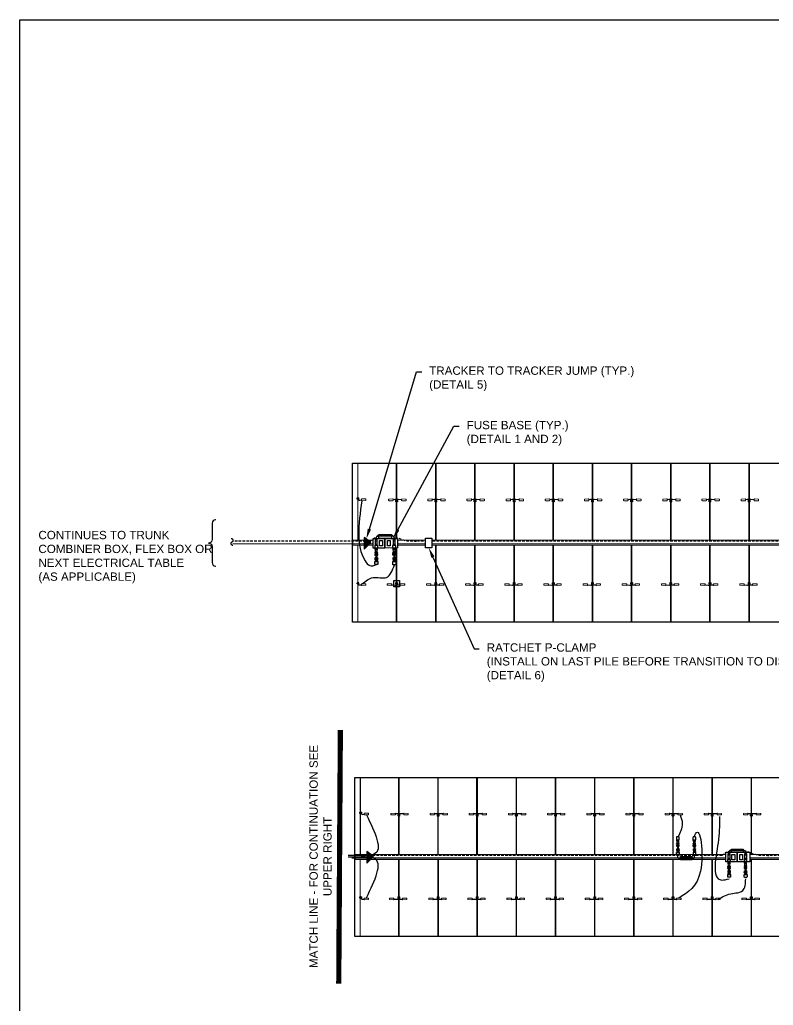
# Model space of a CAD drawing. Header units: feet. Extents: x -9903 to 12307, y -41 to 4121.
# Drawn here: x 9.2 to 81.7, y 100.1 to 194.9 of the extents above; entities that cross this region are included whole.
import ezdxf
from ezdxf import colors
from ezdxf.entities.mleader import LeaderData, LeaderLine
from ezdxf.math import Vec2, Vec3

# ---------------------------------------------------------------- set-up
doc = ezdxf.new("R2010")
doc.units = ezdxf.units.FT
doc.header["$MEASUREMENT"] = 0
doc.set_wipeout_variables(frame=1)
for name, pattern in [('ACAD-x100644055pbs01-civil$0${ Chain Double-Dash }', [0]), ('HIDDEN', [0.375, 0.25, -0.125]), ('PHANTOM', [2.5, 1.25, -0.25, 0.25, -0.25, 0.25, -0.25])]:
    doc.linetypes.add(name, pattern=pattern)
for name, color, linetype in [('@2x40.5 Tracker LR5', 5, 'Continuous'), ('E-CABL-HARN', 6, 'HIDDEN'), ('E-CABL-HARN-NEG', 3, 'Continuous'), ('E-EQPM-HRDW', 16, 'Continuous'), ('E-HARN-COMP', 8, 'Continuous'), ('E-TRNK-CABL-NEG', 6, 'HIDDEN'), ('E-TRUNK-CABLE-POS', 6, 'HIDDEN'), ('G-ANNO-TEXT', 1, 'Continuous'), ('G-MATC-LINE', 6, 'PHANTOM'), ('G-TEXT', 7, 'Continuous'), ('PDF_Ediciones', 1, 'Continuous'), ('XREF', 7, 'Continuous')]:
    doc.layers.add(name, color=color, linetype=linetype)
doc.layers.add('E-MODULE', color=253, linetype='Continuous', lineweight=0)
doc.layers.add('E-TRACER-EQMPT', color=252, linetype='Continuous', lineweight=0)
doc.styles.add('NEI-A', font='arial.ttf')

# ---------------------------------------------------------------- blocks, each defined once
blk = doc.blocks.new('CLIP')
blk.add_lwpolyline([(-0.09, 0.098), (0.046, 0.098), (0.046, -0.017), (-0.09, -0.017)], close=True)
at = {"layer": 'PDF_Ediciones', "lineweight": 0}
for points in [[(-0.901, -0.151, -0.414213), (-0.926, -0.118), (-0.926, -0.036, -0.414213), (-0.893, -0.003), (-0.532, -0.003, -0.414213), (-0.499, -0.036), (-0.499, -0.118, -0.414213), (-0.532, -0.167), (-0.901, -0.151)], [(0.707, -0.151, 0.414213), (0.748, -0.118), (0.748, -0.036, 0.414213), (0.715, -0.003), (0.354, -0.003, 0.414213), (0.321, -0.036), (0.321, -0.118, 0.414213), (0.354, -0.167), (0.707, -0.151)]]:
    blk.add_lwpolyline(points, format="xyb", dxfattribs=at)
at = {"layer": 'XREF', "flags": 128}
blk.add_lwpolyline([(-0.509, -0.098), (-0.181, -0.12, 0.486695), (-0.067, -0.029), (-0.066, 0.115, -0.78238), (0.016, 0.115), (0.016, -0.033, 0.37874), (0.164, -0.115), (0.328, -0.098)], format="xyb", dxfattribs=at)
blk = doc.blocks.new('Injected piece wire support')
h = blk.add_hatch(color=256)
h.dxf.hatch_style = 1
h.paths.add_polyline_path([(0, 0.569), (0, -0.569), (0.644, 0.065)])
at = {"layer": 'E-EQPM-HRDW', "flags": 128}
blk.add_lwpolyline([(0.644, 0.065), (0, 0.569), (0, -0.569)], close=True, dxfattribs=at)
blk = doc.blocks.new('end break')
at = {"color": 0}
for centre, major_axis in [((0.016, 0.06), (-0.0162, -0.0604)), ((-0.016, -0.06), (0.0162, 0.0604))]:
    blk.add_ellipse(centre, major_axis=major_axis, ratio=0.75, start_param=3.141593, end_param=6.283185, dxfattribs=at)
blk = doc.blocks.new('A$C2C7A52CE')
at = {"layer": 'E-HARN-COMP'}
for p, q in [((-0.496, 0.086, 0.079), (-0.494, 0.085, 0.079)), ((-0.496, -0.086, 0.079), (-0.494, -0.085, 0.079))]:
    blk.add_line(p, q, dxfattribs=at)
for points, elevation in [([(-0.634, -0.1), (-0.636, -0.098), (-0.636, 0.098), (-0.634, 0.1), (-0.576, 0.1), (-0.573, 0.097), (-0.573, -0.097), (-0.576, -0.1), (-0.634, -0.1)], -0.033), ([(-0.634, 0.031), (-0.629, 0.031), (-0.629, 0.022), (-0.598, 0.022)], 0.079), ([(-0.573, 0.062), (-0.571, 0.06), (-0.515, 0.06), (-0.512, 0.062)], 0.015), ([(-0.509, -0.1), (-0.512, -0.097), (-0.512, 0.097), (-0.509, 0.1), (-0.496, 0.1), (-0.496, -0.1), (-0.509, -0.1)], -0.033), ([(-0.493, 0.097), (-0.493, 0.093), (-0.491, 0.089), (-0.389, 0.062), (-0.284, 0.075), (-0.281, 0.078), (-0.27, 0.078), (-0.27, -0.078), (-0.281, -0.078), (-0.284, -0.075), (-0.389, -0.062), (-0.491, -0.089), (-0.493, -0.097), (-0.493, 0.097)], -0.033), ([(-0.27, -0.078), (-0.267, -0.075), (-0.267, 0.075), (-0.27, 0.078)], -0.033), ([(-0.267, 0.069), (-0.263, 0.065), (-0.246, 0.065), (-0.246, 0.072), (-0.237, 0.072), (-0.237, 0.065), (-0.222, 0.065), (-0.218, 0.072), (-0.216, 0.072), (-0.212, 0.065), (-0.209, 0.065), (-0.204, 0.072), (-0.203, 0.072)], 0.079), ([(-0.003, -0.087), (-0.006, -0.091), (-0.033, -0.1), (-0.141, -0.1), (-0.198, -0.098), (-0.203, -0.095), (-0.203, 0.094), (-0.198, 0.098), (-0.141, 0.1), (-0.034, 0.1), (-0.006, 0.09), (-0.003, 0.087), (0, 0.059), (0, 0.002), (-0.002, -0.07), (-0.003, -0.087)], -0.024), ([(-0.634, -0.031), (-0.629, -0.031), (-0.629, -0.022), (-0.598, -0.022)], 0.079), ([(-0.573, -0.063), (-0.571, -0.06), (-0.515, -0.06), (-0.512, -0.063)], 0.015), ([(-0.267, -0.069), (-0.263, -0.065), (-0.246, -0.065), (-0.246, -0.072), (-0.237, -0.072), (-0.237, -0.065), (-0.229, -0.065), (-0.225, -0.073), (-0.223, -0.073), (-0.218, -0.065), (-0.215, -0.065), (-0.211, -0.073), (-0.209, -0.073), (-0.205, -0.065), (-0.203, -0.065)], -0.039)]:
    blk.add_lwpolyline(points, dxfattribs=dict(at, elevation=elevation))
for points in [[(-0.59, 0.018), (-0.426, 0.018)], [(-0.426, 0.018), (-0.426, -0.018)], [(-0.59, -0.018), (-0.426, -0.018)]]:
    blk.add_lwpolyline(points, dxfattribs=at)
blk = doc.blocks.new('A$C084F4888')
at = {"layer": 'E-HARN-COMP'}
for p, q in [((0.523, 0.021, 0.006), (0.415, 0.021, 0.006)), ((0.54, 0.017, 0.006), (0.568, 0.017, 0.006)), ((0.523, -0.021, 0.006), (0.415, -0.021, 0.006)), ((0.54, -0.017, 0.006), (0.568, -0.017, 0.006))]:
    blk.add_line(p, q, dxfattribs=at)
for points, elevation in [([(0.196, -0.096), (0.2, -0.092), (0.2, 0.092), (0.196, 0.097), (0.034, 0.098), (0.006, 0.089), (0.003, 0.086), (0.001, 0.071), (0, 0.031), (0, -0.01), (0.001, -0.072), (0.003, -0.086), (0.033, -0.098), (0.196, -0.096)], -0.011), ([(0.2, 0.068), (0.202, 0.064), (0.203, 0.062), (0.203, 0.056), (0.204, 0.056), (0.205, 0.062), (0.205, 0.064), (0.209, 0.072), (0.212, 0.072), (0.216, 0.064), (0.217, 0.056), (0.22, 0.056)], 0.053), ([(0.275, 0.077), (0.275, -0.077), (0.277, -0.074), (0.277, -0.063), (0.282, -0.059), (0.294, -0.059), (0.314, -0.052), (0.322, -0.052), (0.326, -0.054), (0.351, -0.097), (0.353, -0.098), (0.353, 0.098), (0.35, 0.096), (0.326, 0.054), (0.322, 0.052), (0.314, 0.052), (0.294, 0.059), (0.282, 0.059), (0.277, 0.063), (0.277, 0.074), (0.275, 0.077)], 0), ([(0.353, 0.086), (0.366, 0.086)], 0.004), ([(0.466, 0.063), (0.466, 0.065), (0.457, 0.073), (0.45, 0.076), (0.431, 0.076), (0.433, 0.07), (0.373, 0.07), (0.369, 0.075), (0.369, 0.096), (0.366, 0.098), (0.366, -0.098), (0.369, -0.096), (0.369, -0.075), (0.373, -0.07), (0.433, -0.07), (0.431, -0.076), (0.45, -0.076), (0.457, -0.073), (0.466, -0.065), (0.466, -0.063), (0.464, -0.062), (0.373, -0.059), (0.369, -0.055), (0.369, -0.044), (0.371, -0.042), (0.371, 0.042), (0.369, 0.044), (0.369, 0.055), (0.373, 0.059)], 0.027), ([(0.373, 0.059), (0.464, 0.062), (0.466, 0.063)], 0.027), ([(0.2, -0.067), (0.203, -0.072), (0.205, -0.072), (0.209, -0.064), (0.212, -0.064), (0.216, -0.072), (0.218, -0.072), (0.223, -0.064), (0.223, -0.062)], 0.006), ([(0.353, -0.086), (0.366, -0.086)], 0.004)]:
    blk.add_lwpolyline(points, dxfattribs=dict(at, elevation=elevation))
for points in [[(0.266, 0.077), (0.264, 0.074), (0.264, 0.067), (0.259, 0.062), (0.252, 0.062), (0.252, 0.064), (0.227, 0.064), (0.227, 0.062), (0.226, 0.062), (0.222, 0.062), (0.22, 0.06), (0.22, 0.05), (0.221, 0.047), (0.223, 0.045), (0.226, 0.044), (0.26, 0.044), (0.263, 0.045), (0.264, 0.048), (0.264, 0.067)], [(0.371, 0.037), (0.38, 0.037)], [(0.38, -0.042), (0.38, 0.042), (0.381, 0.041), (0.381, -0.041), (0.38, -0.042)], [(0.382, 0.035), (0.385, 0.034), (0.385, -0.034), (0.382, -0.035), (0.382, 0.035), (0.381, 0.039)], [(0.385, 0.029), (0.392, 0.029)], [(0.397, 0.039), (0.396, 0.035), (0.392, 0.034), (0.392, -0.034), (0.396, -0.035), (0.396, 0.035)], [(0.398, 0.042), (0.397, 0.041), (0.397, -0.041), (0.398, -0.042), (0.398, 0.042)], [(0.398, 0.037), (0.403, 0.037)], [(0.403, 0.042), (0.406, 0.041), (0.41, 0.038), (0.41, 0.034), (0.414, 0.032), (0.573, 0.032), (0.574, 0.031), (0.575, 0.024), (0.575, -0.024), (0.575, -0.03), (0.573, -0.032), (0.414, -0.032), (0.41, -0.038), (0.406, -0.041), (0.405, -0.042), (0.403, -0.042), (0.403, 0.042)], [(0.537, 0.024), (0.538, 0.022), (0.538, -0.022), (0.537, -0.024), (0.537, 0.024)], [(0.575, 0.024), (0.57, 0.019), (0.57, -0.019), (0.575, -0.024)], [(0.266, -0.077), (0.264, -0.074), (0.264, -0.067), (0.259, -0.062), (0.252, -0.062), (0.252, -0.064), (0.227, -0.064), (0.227, -0.062), (0.226, -0.062), (0.222, -0.062), (0.22, -0.06), (0.22, -0.05), (0.221, -0.047), (0.223, -0.045), (0.226, -0.044), (0.26, -0.044), (0.263, -0.045), (0.264, -0.048), (0.264, -0.067)], [(0.371, -0.037), (0.38, -0.037)], [(0.381, -0.039), (0.382, -0.035)], [(0.385, -0.029), (0.392, -0.029)], [(0.396, -0.035), (0.397, -0.039)], [(0.398, -0.037), (0.403, -0.037)]]:
    blk.add_lwpolyline(points, dxfattribs=at)
at = {"layer": 'E-HARN-COMP', "elevation": 0.063}
blk.add_lwpolyline([(0.351, 0.024), (0.299, 0.024), (0.299, -0.024), (0.351, -0.024)], close=True, dxfattribs=at)
at = {"layer": 'E-HARN-COMP'}
blk.add_circle((0.318, 0, 0.052), 0.0136, dxfattribs=at)
blk = doc.blocks.new('drop')
at = {"layer": 'E-HARN-COMP'}
blk.add_line((-0.9, 0.35), (0.9, 0.35), dxfattribs=at)
for points in [[(-0.9, 0.41, 0.38464), (-1.28, 0.11), (-1.28, -0.18)], [(0.89, 0.41, -0.38464), (1.27, 0.11), (1.27, -0.18)]]:
    blk.add_lwpolyline(points, format="xyb", dxfattribs=at)
blk.add_lwpolyline([(-0.9, 0.54), (0.9, 0.54), (0.9, 0), (-0.9, 0)], close=True, dxfattribs=at)
blk = doc.blocks.new('Fuse Base')
blk.add_wipeout([(-1.117, 0.463), (1.209, 0.466), (1.209, -0.457), (-1.117, -0.459)])
at = {"layer": 'E-HARN-COMP'}
for points in [[(-1.117, 0.463), (0, 0.461), (0, -0.461), (-1.117, -0.459)], [(-0.52, 0.265), (-0.235, 0.265), (-0.235, -0.265), (-0.52, -0.265)], [(0, 0.461), (1.209, 0.466), (1.209, -0.457), (0, -0.461)], [(0.247, 0.262), (0.508, 0.262), (0.508, -0.262), (0.247, -0.262)]]:
    blk.add_lwpolyline(points, close=True, dxfattribs=at)
blk = doc.blocks.new('E-100-18')
for points in [[(-0.0625, -0.15625), (0.0625, -0.15625), (0.0625, 0.15625), (-0.0625, 0.15625), (-0.0625, -0.15625)], [(-0.0625, 0.09375), (0.0625, 0.09375)], [(-0.0625, -0.09375), (0.0625, -0.09375)]]:
    blk.add_lwpolyline(points)
blk = doc.blocks.new('RACHET CLAMP')
blk.add_wipeout([(-0.291, 0.921), (0.291, 0.921), (0.291, 0), (-0.291, 0)])
at = {"layer": 'E-HARN-COMP'}
blk.add_lwpolyline([(-0.291, 0.921), (0.291, 0.921), (0.291, 0), (-0.291, 0)], close=True, dxfattribs=at)
blk = doc.blocks.new('*U25')
at = {"layer": 'Defpoints'}
blk.add_lwpolyline([(0, 23.011), (26.909, 23.011), (26.909, 0), (0, 0)], close=True, dxfattribs=at)

msp = doc.modelspace()

# ---------------------------------------------------------------- linework, layer by layer
for points in [[(41.639, 148.919), (41.775, 148.919), (41.775, 148.804), (41.639, 148.804)], [(41.639, 140.759), (41.775, 140.759), (41.775, 140.644), (41.639, 140.644)], [(41.906, 118.679), (42.042, 118.679), (42.042, 118.564), (41.906, 118.564)], [(41.906, 110.519), (42.042, 110.519), (42.042, 110.404), (41.906, 110.404)]]:
    msp.add_lwpolyline(points, close=True)
at = {"layer": '@2x40.5 Tracker LR5'}
for points in [[(213.423, 152.255), (213.423, 136.96), (41.193, 136.96), (41.193, 152.255)], [(213.641, 122.015), (213.641, 106.72), (41.411, 106.72), (41.411, 122.015)]]:
    msp.add_lwpolyline(points, close=True, dxfattribs=at)
at = {"layer": 'E-CABL-HARN-NEG'}
for points in [[(42.083, 148.653), (41.784, 145.292, 0.072), (42.398, 142.868, 0.112), (42.842, 142.409, 0.146), (43.506, 142.501, -0.044)], [(42.526, 118.422), (43.257, 114.627), (41.834, 114.5), (40.764, 114.521)], [(42.526, 110.444), (43.257, 114.239), (41.834, 114.366), (40.764, 114.345)]]:
    msp.add_spline(points, degree=3, dxfattribs=at)
for points, end_tangent in [([(42.128, 140.657), (43.166, 141.255, 0.112), (44.462, 141.269, 0.112), (45.224, 142.493, -0.092)], (0.009936, 0.999951)), ([(72.731, 118.416), (72.932, 117.607), (72.797, 116.898, 0.006), (72.511, 116.297, -0.039)], (0.55098, -0.834518)), ([(76.505, 118.273), (76.412, 116.043, -0.007), (76.732, 112.152, -0.034), (77.438, 112.269, -0.041)], (0.15531, 0.987866)), ([(74.092, 116.297, -0.006), (74.219, 116.604, 0.049), (74.683, 113.002, 0.062), (72.599, 110.418)], (-0.057691, -0.998335)), ([(76.373, 110.275), (77.593, 110.834, -0.033), (78.751, 111.131, -0.068), (79.041, 112.267, -0.085)], (-0.031277, 0.999511))]:
    msp.add_spline(points, degree=3, dxfattribs=dict(at, end_tangent=end_tangent))
at = {"layer": 'E-MODULE'}
for points in [[(41.693, 152.255), (41.693, 144.854), (45.404, 144.854), (45.404, 152.255), (41.693, 152.255)], [(60.483, 152.255), (41.704, 152.255), (41.704, 144.854), (60.483, 144.854)], [(45.463, 152.255), (45.463, 144.854), (49.173, 144.854), (49.173, 152.255), (45.463, 152.255)], [(49.233, 152.255), (49.233, 144.854), (52.943, 144.854), (52.943, 152.255), (49.233, 152.255)], [(53.002, 152.255), (53.002, 144.854), (56.713, 144.854), (56.713, 152.255), (53.002, 152.255)], [(60.483, 144.854), (60.483, 152.255), (56.772, 152.255), (56.772, 144.854), (60.483, 144.854)], [(60.542, 152.255), (60.542, 144.854), (64.252, 144.854), (64.252, 152.255), (60.542, 152.255)], [(64.311, 152.255), (64.311, 144.854), (68.022, 144.854), (68.022, 152.255), (64.311, 152.255)], [(68.081, 152.255), (68.081, 144.854), (71.792, 144.854), (71.792, 152.255), (68.081, 152.255)], [(71.851, 152.255), (71.851, 144.854), (75.561, 144.854), (75.561, 152.255), (71.851, 152.255)], [(75.62, 152.255), (75.62, 144.854), (79.331, 144.854), (79.331, 152.255), (75.62, 152.255)], [(79.39, 152.255), (79.39, 144.854), (83.101, 144.854), (83.101, 152.255), (79.39, 152.255)], [(41.693, 144.362), (41.693, 136.96), (45.404, 136.96), (45.404, 144.362), (41.693, 144.362)], [(45.463, 144.362), (45.463, 136.96), (49.173, 136.96), (49.173, 144.362), (45.463, 144.362)], [(49.233, 144.362), (49.233, 136.96), (52.943, 136.96), (52.943, 144.362), (49.233, 144.362)], [(53.002, 144.362), (53.002, 136.96), (56.713, 136.96), (56.713, 144.362), (53.002, 144.362)], [(56.772, 144.362), (56.772, 136.96), (60.483, 136.96), (60.483, 144.362), (56.772, 144.362)], [(60.542, 144.362), (60.542, 136.96), (64.252, 136.96), (64.252, 144.362), (60.542, 144.362)], [(64.311, 144.362), (64.311, 136.96), (68.022, 136.96), (68.022, 144.362), (64.311, 144.362)], [(68.081, 144.362), (68.081, 136.96), (71.792, 136.96), (71.792, 144.362), (68.081, 144.362)], [(71.851, 144.362), (71.851, 136.96), (75.561, 136.96), (75.561, 144.362), (71.851, 144.362)], [(75.62, 144.362), (75.62, 136.96), (79.331, 136.96), (79.331, 144.362), (75.62, 144.362)], [(79.39, 144.362), (79.39, 136.96), (83.101, 136.96), (83.101, 144.362), (79.39, 144.362)], [(41.922, 122.015), (41.922, 114.614), (60.701, 114.614), (60.701, 122.015), (41.922, 122.015)], [(41.97, 122.015), (41.97, 114.614), (45.619, 114.614), (45.619, 122.015), (41.97, 122.015)], [(45.688, 122.015), (45.688, 114.614), (49.39, 114.614), (49.39, 122.015), (45.679, 122.015)], [(49.449, 122.015), (49.449, 114.614), (53.112, 114.614), (53.112, 122.015), (49.449, 122.015)], [(53.22, 122.015), (53.22, 114.614), (56.931, 114.614), (56.931, 122.015), (53.22, 122.015)], [(56.99, 122.015), (56.99, 114.614), (60.7, 114.614), (60.7, 122.015), (56.99, 122.015)], [(60.76, 122.015), (60.76, 114.614), (64.47, 114.614), (64.47, 122.015), (60.76, 122.015)], [(64.529, 122.015), (64.529, 114.614), (68.24, 114.614), (68.24, 122.015), (64.529, 122.015)], [(68.299, 122.015), (68.299, 114.614), (72.01, 114.614), (72.01, 122.015), (68.299, 122.015)], [(72.069, 122.015), (72.069, 114.614), (75.779, 114.614), (75.779, 122.015), (72.069, 122.015)], [(75.839, 122.015), (75.839, 114.614), (79.549, 114.614), (79.549, 122.015), (75.839, 122.015)], [(79.608, 122.015), (79.608, 114.614), (83.319, 114.614), (83.319, 122.015), (79.608, 122.015)], [(41.911, 114.122), (41.911, 106.72), (45.622, 106.72), (45.622, 114.122), (41.911, 114.122)], [(45.681, 114.122), (45.681, 106.72), (49.392, 106.72), (49.392, 114.122), (45.681, 114.122)], [(49.451, 114.122), (49.451, 106.72), (53.161, 106.72), (53.161, 114.122), (49.451, 114.122)], [(53.22, 114.122), (53.22, 106.72), (56.931, 106.72), (56.931, 114.122), (53.22, 114.122)], [(56.99, 114.122), (56.99, 106.72), (60.701, 106.72), (60.701, 114.122), (56.99, 114.122)], [(60.76, 114.122), (60.76, 106.72), (64.47, 106.72), (64.47, 114.122), (60.76, 114.122)], [(64.529, 114.122), (64.529, 106.72), (68.24, 106.72), (68.24, 114.122), (64.529, 114.122)], [(68.299, 114.122), (68.299, 106.72), (72.01, 106.72), (72.01, 114.122), (68.299, 114.122)], [(72.069, 114.122), (72.069, 106.72), (75.779, 106.72), (75.779, 114.122), (72.069, 114.122)], [(75.839, 114.122), (75.839, 106.72), (79.549, 106.72), (79.549, 114.122), (75.839, 114.122)], [(79.608, 114.122), (79.608, 106.72), (83.319, 106.72), (83.319, 114.122), (79.608, 114.122)]]:
    msp.add_lwpolyline(points, dxfattribs=at)
at = {"layer": 'E-TRACER-EQMPT'}
for points in [[(213.423, 144.854), (41.212, 144.854), (41.212, 144.362), (213.423, 144.362)], [(129.648, 114.614), (41.43, 114.614), (41.43, 114.122), (129.648, 114.122)]]:
    msp.add_lwpolyline(points, dxfattribs=at)
at = {"layer": 'E-TRNK-CABL-NEG', "linetype": 'ACAD-x100644055pbs01-civil$0${ Chain Double-Dash }'}
for p, q in [((213.423, 144.422), (29.659, 144.503, -0.099)), ((213.652, 114.182), (41.114, 114.263, -0.099))]:
    msp.add_line(p, q, dxfattribs=at)
at = {"layer": 'E-TRUNK-CABLE-POS'}
for p, q in [((42.852, 144.75, -0.091), (29.659, 144.746, -0.099)), ((145.898, 144.78, -0.036), (47.45, 144.751, -0.089)), ((76.75, 114.517, -0.078), (41.114, 114.506, -0.099)), ((176.498, 114.549, -0.021), (81.232, 114.519, -0.076))]:
    msp.add_line(p, q, dxfattribs=at)
at = {"layer": 'G-MATC-LINE', "const_width": 0.5}
msp.add_lwpolyline([(39.864, 102.187), (40.02, 126.58)], dxfattribs=at)
at = {"layer": 'G-TEXT', "elevation": 0.091, "flags": 128}
for points in [[(28.018, 146.815), (28.014, 146.815, 0.414214), (27.675, 146.476), (27.675, 144.908, -0.414214), (27.335, 144.568), (27.332, 144.568)], [(27.335, 144.568, -0.414214), (27.675, 144.229), (27.675, 142.703, 0.414214), (28.014, 142.364), (28.018, 142.364)]]:
    msp.add_lwpolyline(points, format="xyb", dxfattribs=at)
at = {"layer": 'PDF_Ediciones', "lineweight": 0}
for points in [[(42.436, 148.67, 0.414213), (42.477, 148.703), (42.477, 148.785, 0.414213), (42.444, 148.818), (42.083, 148.818, 0.414213), (42.05, 148.785), (42.05, 148.703, 0.414213), (42.083, 148.653), (42.436, 148.67)], [(42.436, 140.51, 0.414213), (42.477, 140.543), (42.477, 140.625, 0.414213), (42.444, 140.657), (42.083, 140.657, 0.414213), (42.05, 140.625), (42.05, 140.543, 0.414213), (42.083, 140.493), (42.436, 140.51)], [(42.703, 118.43, 0.414213), (42.744, 118.463), (42.744, 118.545, 0.414213), (42.711, 118.578), (42.35, 118.578, 0.414213), (42.317, 118.545), (42.317, 118.463, 0.414213), (42.35, 118.414), (42.703, 118.43)], [(42.703, 110.27, 0.414213), (42.744, 110.303), (42.744, 110.385, 0.414213), (42.711, 110.418), (42.35, 110.418, 0.414213), (42.317, 110.385), (42.317, 110.303, 0.414213), (42.35, 110.253), (42.703, 110.27)]]:
    msp.add_lwpolyline(points, format="xyb", dxfattribs=at)
at = {"layer": 'XREF', "flags": 128}
for points in [[(41.704, 148.968, -0.347123), (41.745, 148.936), (41.745, 148.788, 0.37874), (41.893, 148.706), (42.057, 148.722)], [(41.704, 140.808, -0.347123), (41.745, 140.776), (41.745, 140.628, 0.37874), (41.893, 140.546), (42.05, 140.561)], [(41.97, 118.728, -0.347123), (42.012, 118.696), (42.012, 118.548, 0.37874), (42.16, 118.466), (42.324, 118.482)], [(41.97, 110.568, -0.347123), (42.012, 110.536), (42.012, 110.388, 0.37874), (42.16, 110.306), (42.317, 110.321)]]:
    msp.add_lwpolyline(points, format="xyb", dxfattribs=at)
at = {"layer": 'XREF'}
msp.add_lwpolyline([(45.155, 140.969), (45.7, 140.969), (45.7, 140.359), (45.155, 140.359)], close=True, dxfattribs=at)

# ---------------------------------------------------------------- block references
at = {"layer": 'E-CABL-HARN', "color": 4, "linetype": 'Continuous', "xscale": -2.742658024916359, "yscale": 2.742658024916359, "zscale": 2.742658024916359}
msp.add_blockref('end break', (29.594, 144.685, 0.091), dxfattribs=at)
at = {"layer": 'E-CABL-HARN-NEG', "xscale": 0.625, "yscale": 0.625, "zscale": 0.625, "rotation": 180}
msp.add_blockref('drop', (73.308, 114.417), dxfattribs=at)
at = {"layer": 'E-HARN-COMP'}
for name, p, xscale, yscale, zscale, rotation in [('A$C084F4888', (43.49, 142.501, -0.027), -1.481035343229667, 1.481035343229667, 1.481035343229667, 270), ('A$C084F4888', (45.208, 142.493, -0.075), -1.481035343229667, 1.481035343229667, 1.481035343229667, 270), ('A$C2C7A52CE', (72.509, 116.297, -0.006), -1.371329021508951, 1.371329021508951, 1.371329021508951, 270), ('A$C2C7A52CE', (74.092, 116.297, -0.006), -1.371329021508951, 1.371329021508951, 1.371329021508951, 270), ('A$C084F4888', (72.514, 114.527), -1.371329021508951, 1.371329021508951, 1.371329021508951, 270), ('A$C084F4888', (74.107, 114.528), 1.371329021508951, 1.371329021508951, 1.371329021508951, 89.99999999999999), ('A$C084F4888', (77.44, 112.414, -0.025), -1.371329021508951, 1.371329021508951, 1.371329021508951, 270), ('A$C084F4888', (79.031, 112.407, -0.069), -1.371329021508951, 1.371329021508951, 1.371329021508951, 270)]:
    msp.add_blockref(name, p, dxfattribs=dict(at, xscale=xscale, yscale=yscale, zscale=zscale, rotation=rotation))
at = {"layer": 'XREF', "rotation": 180}
for p in [(45.417, 148.653), (49.182, 148.653), (52.956, 148.653), (56.721, 148.653), (60.496, 148.653), (64.261, 148.653), (68.035, 148.653), (71.8, 148.653), (75.575, 148.653), (79.339, 148.653), (45.635, 118.413), (49.4, 118.413), (53.174, 118.413), (56.939, 118.413), (60.714, 118.413), (64.479, 118.413), (68.253, 118.413), (72.018, 118.413), (75.793, 118.413), (79.558, 118.413)]:
    msp.add_blockref('CLIP', p, dxfattribs=at)
at = {"layer": 'XREF'}
for name, p in [('Injected piece wire support', (42.315, 144.551)), ('CLIP', (45.463, 140.661)), ('CLIP', (49.228, 140.661)), ('CLIP', (53.002, 140.661)), ('CLIP', (56.767, 140.661)), ('CLIP', (60.542, 140.661)), ('CLIP', (64.307, 140.661)), ('CLIP', (68.081, 140.661)), ('CLIP', (71.846, 140.661)), ('CLIP', (75.62, 140.661)), ('CLIP', (79.385, 140.661)), ('Injected piece wire support', (42.552, 114.334)), ('CLIP', (45.681, 110.421)), ('CLIP', (49.446, 110.421)), ('CLIP', (53.22, 110.421)), ('CLIP', (56.985, 110.421)), ('CLIP', (60.76, 110.421)), ('CLIP', (64.525, 110.421)), ('CLIP', (68.299, 110.421)), ('CLIP', (72.064, 110.421)), ('CLIP', (75.839, 110.421)), ('CLIP', (79.603, 110.421))]:
    msp.add_blockref(name, p, dxfattribs=at)

# ---------------------------------------------------------------- texts
at = {"layer": 'G-ANNO-TEXT', "insert": (10.953, 143.228, 0.091), "char_height": 0.8, "width": 16.83624, "attachment_point": 4, "style": 'NEI-A'}
msp.add_mtext('CONTINUES TO TRUNK COMBINER BOX, FLEX BOX OR NEXT ELECTRICAL TABLE \\P(AS APPLICABLE)', dxfattribs=at)
at = {"layer": 'G-ANNO-TEXT', "insert": (38.117, 114.418), "char_height": 0.8, "attachment_point": 5, "rotation": 90, "style": 'NEI-A'}
msp.add_mtext_dynamic_manual_height_columns('MATCH LINE - FOR CONTINUATION SEE UPPER RIGHT', width=25.31657, gutter_width=0.547, heights=[0], dxfattribs=at)

# ---------------------------------------------------------------- leaders
at = {"layer": 'G-ANNO-TEXT'}
ml = msp.add_multileader_mtext('Standard', dxfattribs=at)
ml.set_content('TRACKER TO TRACKER JUMP (TYP.)\\P(DETAIL 5)', color=256, style='NEI-A')
ml.set_leader_properties()
ml.build(insert=Vec2(0, 0))
ml.multileader.update_dxf_attribs({"dogleg_length": 0.0625, "arrow_head_size": 1, "scale": 8})
ctx = ml.context
ctx.base_point, ctx.scale, ctx.char_height, ctx.arrow_head_size, ctx.landing_gap_size, ctx.plane_origin = Vec3(47.85, 161.052), 8, 0.8, 1, 0.72, Vec3(39.65, 145.534)
notes = []
notes.append((ctx, [(0, (1, 1, 0), (47.35, 161.052), (1, 0), 0.5, [(0, [(42.521, 144.959)], 0, [])])]))
ctx.mtext.insert, ctx.mtext.width, ctx.mtext.defined_height, ctx.mtext.flow_direction = Vec3(48.57, 161.57), 21.39115, 4.708, 5
for ctx, leaders in notes:
    for number, flags, end, landing, length, lines in leaders:
        leader = LeaderData()
        leader.index, (leader.has_last_leader_line, leader.has_dogleg_vector, leader.attachment_direction) = number, flags
        leader.last_leader_point, leader.dogleg_vector, leader.dogleg_length = Vec3(end), Vec3(landing), length
        for number, points, colour, breaks in lines:
            line = LeaderLine()
            line.index, line.vertices, line.color, line.breaks = number, Vec3.list(points), colors.encode_raw_color(colour), breaks
            leader.lines.append(line)
        ctx.leaders.append(leader)

# ---------------------------------------------------------------- next in the draw order: block references
at = {"layer": 'E-HARN-COMP'}
for p in [(44.297, 144.561), (78.23, 114.357)]:
    msp.add_blockref('Fuse Base', p, dxfattribs=at)

# ---------------------------------------------------------------- next in the draw order: linework, layer by layer
at = {"layer": 'E-TRUNK-CABLE-POS'}
for points in [[(42.852, 144.75), (43.131, 144.972), (43.735, 145.39), (45.118, 145.384), (46.23, 144.674), (47.124, 144.806), (47.45, 144.751)], [(76.733, 114.504), (77.012, 114.726), (77.617, 115.096), (78.986, 115.096), (80.111, 114.428), (81.005, 114.56), (81.33, 114.505)]]:
    msp.add_open_spline(points, degree=3, knots=[0.041369, 0.041369, 0.041369, 0.041369, 1.082642, 2.291463, 3.888959, 4.87944, 4.87944, 4.87944, 4.87944], dxfattribs=at)

# ---------------------------------------------------------------- next in the draw order: block references
at = {"layer": 'E-CABL-HARN-NEG'}
for p, xscale, yscale, zscale in [((44.343, 145.026), 0.675, 0.675, 0.675), ((78.23, 114.785), 0.625, 0.625, 0.625)]:
    msp.add_blockref('drop', p, dxfattribs=dict(at, xscale=xscale, yscale=yscale, zscale=zscale))
at = {"layer": 'E-HARN-COMP', "rotation": 270}
for p, xscale, yscale, zscale in [((43.476, 144.363, 0.036), -1.481035343229667, 1.481035343229667, 1.481035343229667), ((45.197, 144.375, 0.036), -1.481035343229667, 1.481035343229667, 1.481035343229667), ((77.427, 114.138, 0.033), -1.371329021508951, 1.371329021508951, 1.371329021508951), ((79.021, 114.139, 0.033), -1.371329021508951, 1.371329021508951, 1.371329021508951)]:
    msp.add_blockref('A$C2C7A52CE', p, dxfattribs=dict(at, xscale=xscale, yscale=yscale, zscale=zscale))
at = {"layer": 'E-HARN-COMP', "xscale": 1.714161265572724, "yscale": 1.714161265572724, "zscale": 1.714161265572724}
for p in [(43.463, 144.641), (45.2, 144.642), (77.43, 114.406), (79.024, 114.407)]:
    msp.add_blockref('E-100-18', p, dxfattribs=at)

# ---------------------------------------------------------------- next in the draw order: leaders
at = {"layer": 'G-ANNO-TEXT'}
ml = msp.add_multileader_mtext('Standard', dxfattribs=at)
ml.set_content('FUSE BASE (TYP.)\\P(DETAIL 1 AND 2)', color=256, style='NEI-A')
ml.set_leader_properties()
ml.build(insert=Vec2(0, 0))
ml.multileader.update_dxf_attribs({"dogleg_length": 0.0625, "arrow_head_size": 1, "scale": 8})
ctx = ml.context
ctx.base_point, ctx.scale, ctx.char_height, ctx.arrow_head_size, ctx.landing_gap_size, ctx.plane_origin = Vec3(51.458, 155.814), 8, 0.8, 1, 0.72, Vec3(43.728, 145.642)
notes = []
notes.append((ctx, [(0, (1, 1, 0), (50.958, 155.814), (1, 0), 0.5, [(0, [(45.072, 144.976)], 0, [])])]))
ctx.mtext.insert, ctx.mtext.width, ctx.mtext.flow_direction = Vec3(52.178, 156.332), 10.56626, 5
for ctx, leaders in notes:
    for number, flags, end, landing, length, lines in leaders:
        leader = LeaderData()
        leader.index, (leader.has_last_leader_line, leader.has_dogleg_vector, leader.attachment_direction) = number, flags
        leader.last_leader_point, leader.dogleg_vector, leader.dogleg_length = Vec3(end), Vec3(landing), length
        for number, points, colour, breaks in lines:
            line = LeaderLine()
            line.index, line.vertices, line.color, line.breaks = number, Vec3.list(points), colors.encode_raw_color(colour), breaks
            leader.lines.append(line)
        ctx.leaders.append(leader)

# ---------------------------------------------------------------- next in the draw order: block references
at = {"layer": 'XREF'}
msp.add_blockref('RACHET CLAMP', (48.52, 144.131), dxfattribs=at)

# ---------------------------------------------------------------- next in the draw order: block references
at = {"layer": 'Defpoints', "xscale": 8, "yscale": 8, "zscale": 8}
msp.add_blockref('*U25', (9.153, 10.856), dxfattribs=at)

# ---------------------------------------------------------------- next in the draw order: leaders
at = {"layer": 'G-ANNO-TEXT'}
ml = msp.add_multileader_mtext('Standard', dxfattribs=at)
ml.set_content('RATCHET P-CLAMP\\P(INSTALL ON LAST PILE BEFORE TRANSITION TO DISCONNECT OR FLEX BOX) \\P(DETAIL 6)', color=256, style='NEI-A')
ml.set_leader_properties()
ml.build(insert=Vec2(0, 0))
ml.multileader.update_dxf_attribs({"dogleg_length": 0.0625, "arrow_head_size": 1, "scale": 8})
ctx = ml.context
ctx.base_point, ctx.scale, ctx.char_height, ctx.arrow_head_size, ctx.landing_gap_size, ctx.plane_origin = Vec3(53.39, 134.411), 8, 0.8, 1, 0.72, Vec3(45.649, 144.706)
notes = []
notes.append((ctx, [(0, (1, 1, 0), (52.89, 134.411), (1, 0), 0.5, [(0, [(48.52, 144.131)], 0, [])])]))
ctx.mtext.insert, ctx.mtext.width, ctx.mtext.flow_direction = Vec3(54.11, 134.929), 13.23808, 5
for ctx, leaders in notes:
    for number, flags, end, landing, length, lines in leaders:
        leader = LeaderData()
        leader.index, (leader.has_last_leader_line, leader.has_dogleg_vector, leader.attachment_direction) = number, flags
        leader.last_leader_point, leader.dogleg_vector, leader.dogleg_length = Vec3(end), Vec3(landing), length
        for number, points, colour, breaks in lines:
            line = LeaderLine()
            line.index, line.vertices, line.color, line.breaks = number, Vec3.list(points), colors.encode_raw_color(colour), breaks
            leader.lines.append(line)
        ctx.leaders.append(leader)

doc.saveas('drawing.dxf')
